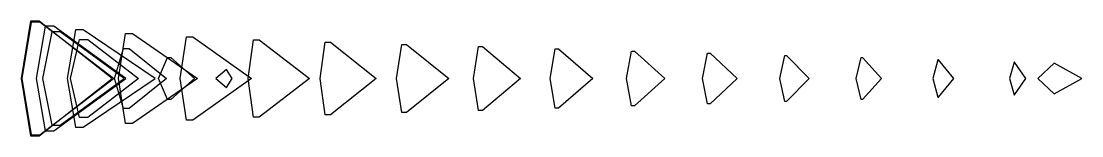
# Model space of a CAD drawing. Header units: inches. Extents: x 13.9 to 37.5, y 3.6 to 6.2.
import ezdxf

# ---------------------------------------------------------------- set-up
doc = ezdxf.new("R2010")
doc.units = ezdxf.units.IN
doc.header["$MEASUREMENT"] = 0
doc.layers.add('a2', color=240, linetype='Continuous')

msp = doc.modelspace()

# ---------------------------------------------------------------- linework, layer by layer
at = {"layer": 'a2', "linetype": 'Continuous', "ltscale": 7}
for points in [[(15.909, 4.884, 20.52), (14.284, 6.154, 20.846), (14.092, 6.154, 20.885), (13.884, 4.884, 20.926), (14.092, 3.615, 20.885), (14.284, 3.615, 20.846)], [(15.941, 4.884, 19.463), (14.302, 6.131, 19.463), (14.103, 6.131, 19.463), (13.896, 4.884, 19.463), (14.103, 3.638, 19.463), (14.302, 3.638, 19.463)], [(16.215, 4.884, 18.089), (14.608, 6.046, 17.693), (14.417, 6.046, 17.646), (14.217, 4.884, 17.597), (14.417, 3.723, 17.646), (14.608, 3.723, 17.693)], [(16.178, 4.884, 22.627), (14.754, 5.919, 22.924), (14.564, 5.919, 22.964), (14.356, 4.884, 23.007), (14.564, 3.85, 22.964), (14.754, 3.85, 22.924)], [(16.865, 4.884, 16.671), (15.265, 5.962, 15.928), (15.091, 5.962, 15.834), (14.907, 4.884, 15.747), (15.091, 3.807, 15.834), (15.265, 3.807, 15.928)], [(16.5, 4.884, 24.038), (15.366, 4.02, 24.409), (15.184, 4.02, 24.469), (14.981, 4.884, 24.536), (15.184, 5.749, 24.469), (15.366, 5.749, 24.409)], [(17.808, 4.884, 15.406), (16.361, 3.888, 14.235), (16.206, 3.888, 14.11), (16.05, 4.884, 13.983), (16.206, 5.881, 14.11), (16.361, 5.881, 14.235)], [(19.016, 4.884, 14.06), (17.705, 3.958, 12.749), (17.563, 3.958, 12.607), (17.422, 4.884, 12.466), (17.563, 5.811, 12.607), (17.705, 5.811, 12.749)], [(20.303, 4.884, 12.76), (19.185, 4.024, 11.347), (19.06, 4.024, 11.189), (18.937, 4.884, 11.034), (19.06, 5.745, 11.189), (19.185, 5.745, 11.347)], [(21.792, 4.884, 11.64), (20.774, 4.079, 10.174), (20.658, 4.079, 10.008), (20.545, 4.884, 9.846), (20.658, 5.69, 10.008), (20.774, 5.69, 10.174)], [(17.119, 4.884, 25.916), (16.291, 4.219, 26.189), (16.164, 4.219, 26.231), (15.96, 4.884, 26.299), (16.164, 5.55, 26.231), (16.291, 5.55, 26.189)], [(23.411, 4.884, 10.44), (22.465, 4.128, 9.107), (22.36, 4.128, 8.959), (22.246, 4.884, 8.798), (22.36, 5.641, 8.959), (22.465, 5.641, 9.107)], [(25.007, 4.884, 9.259), (24.162, 4.177, 8.036), (24.07, 4.177, 7.904), (23.959, 4.884, 7.743), (24.07, 5.592, 7.904), (24.162, 5.592, 8.036)], [(26.615, 4.884, 8.068), (25.854, 4.226, 6.968), (25.775, 4.226, 6.854), (25.664, 4.884, 6.693), (25.775, 5.543, 6.854), (25.854, 5.543, 6.968)], [(28.223, 4.884, 6.877), (27.548, 4.275, 5.899), (27.481, 4.275, 5.802), (27.37, 4.884, 5.642), (27.481, 5.494, 5.802), (27.548, 5.494, 5.899)], [(29.83, 4.884, 5.687), (29.231, 4.324, 4.837), (29.175, 4.324, 4.758), (29.063, 4.884, 4.6), (29.175, 5.445, 4.758), (29.231, 5.445, 4.837)], [(17.741, 4.884, 27.806), (17.219, 4.418, 27.973), (17.146, 4.418, 27.997), (16.94, 4.884, 28.063), (17.146, 5.351, 27.997), (17.219, 5.351, 27.973)], [(31.44, 4.884, 4.495), (30.933, 4.373, 3.762), (30.891, 4.373, 3.701), (30.781, 4.884, 3.542), (30.891, 5.396, 3.701), (30.933, 5.396, 3.762)], [(33.048, 4.884, 3.304), (32.626, 4.422, 2.694), (32.596, 4.422, 2.65), (32.486, 4.884, 2.491), (32.596, 5.347, 2.65), (32.626, 5.347, 2.694)], [(34.656, 4.884, 2.113), (34.319, 5.298, 1.626), (34.3, 5.298, 1.599), (34.191, 4.884, 1.441), (34.3, 4.471, 1.599), (34.319, 4.471, 1.626)], [(36.264, 4.884, 0.922), (36.011, 5.249, 0.557), (36.005, 5.249, 0.548), (35.896, 4.884, 0.391), (36.005, 4.52, 0.548), (36.011, 4.52, 0.557)], [(37.509, 4.884, 0), (36.895, 5.224, 0), (36.531, 4.884, 0), (36.895, 4.544, 0)], [(18.581, 4.884, 30.355), (18.459, 5.085, 30.357), (18.216, 4.884, 30.36), (18.459, 4.684, 30.357)]]:
    msp.add_polyline3d(points, close=True, dxfattribs=at)

doc.saveas('drawing.dxf')
